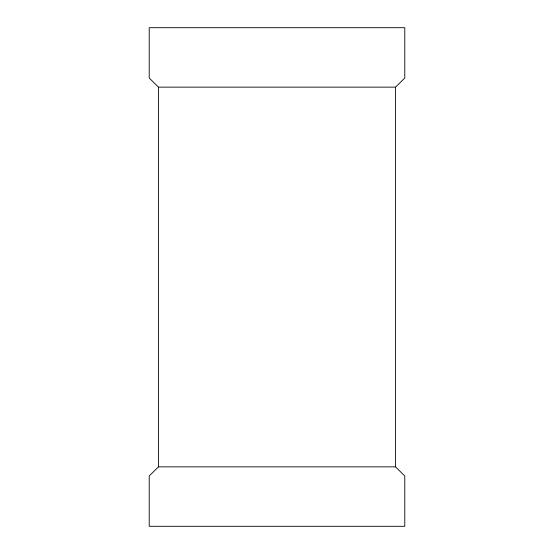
<?xml version="1.0" encoding="UTF-8"?>
<svg xmlns="http://www.w3.org/2000/svg" width="554" height="554" viewBox="0 0 554 554"><rect width="100%" height="100%" fill="white"/><g stroke="black" fill="none" stroke-linecap="round" stroke-linejoin="round"><path stroke-width="0.83" d="M395.563 87.144L404.787 77.996L404.787 27.7L149.213 27.7L149.213 77.996L158.437 87.144L395.563 87.144L395.563 466.856L404.787 476.004L404.787 526.3L149.213 526.3L149.213 476.004L158.437 466.856L395.563 466.856M158.437 87.144L158.437 466.856"/></g></svg>
